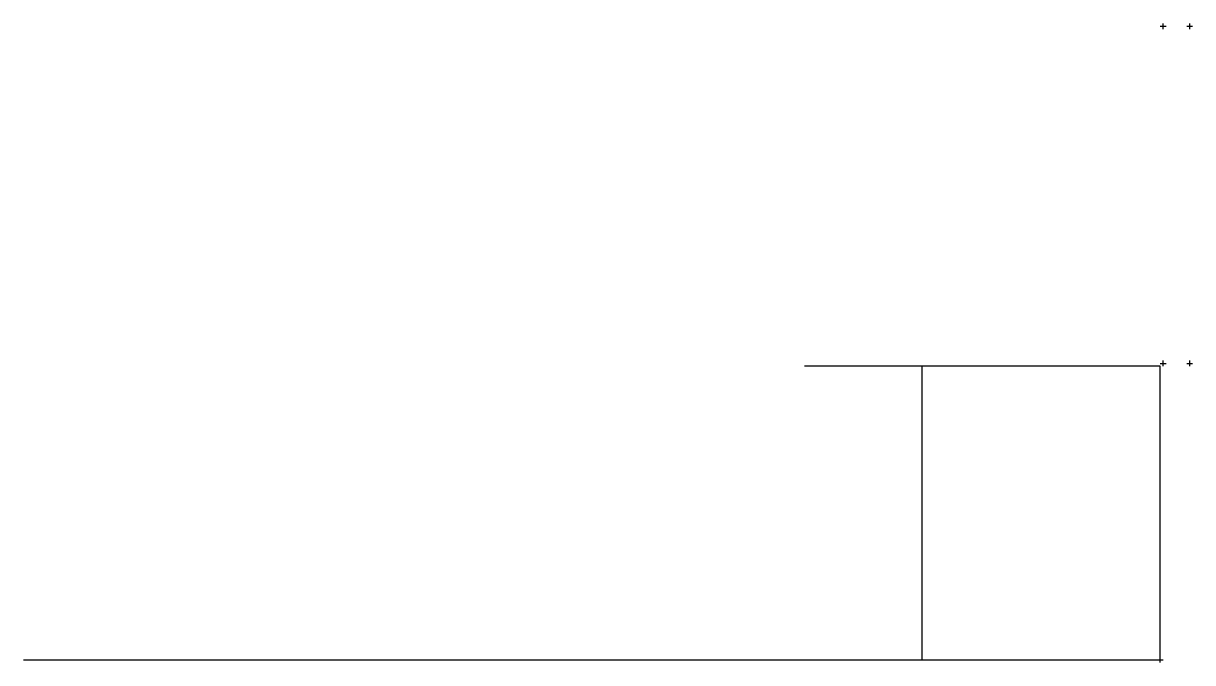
# Model space of a CAD drawing. Header units: millimetres. Extents: x -38.7 to 1.1, y -0.1 to 21.7.
import ezdxf

# ---------------------------------------------------------------- set-up
doc = ezdxf.new("R2010")
doc.units = ezdxf.units.MM
doc.header["$PDMODE"] = 2
doc.header["$PDSIZE"] = 0.1
doc.linetypes.add('Continuous2', pattern=[0])
doc.layers.add('Unnamed Level 1', color=1, linetype='Continuous')

msp = doc.modelspace()

# ---------------------------------------------------------------- linework, layer by layer
at = {"layer": 'Unnamed Level 1', "color": 176, "linetype": 'Continuous2', "lineweight": -3, "true_color": 0x000080}
for p, q in [((-8.121, 10), (-12.121, 10)), ((-8.121, 10), (-8.121, 0)), ((0, 10), (-8.121, 10)), ((0, 0), (0, 10)), ((-38.737, 0), (0, 0))]:
    msp.add_line(p, q, dxfattribs=at)
at = {"layer": 'Unnamed Level 1', "color": 150, "linetype": 'Continuous2', "lineweight": -3, "true_color": 0x0080ff}
for p in [(0.1, 21.59), (1, 21.59), (0.1, 10.1), (1, 10.1), (0, 0), (0, 0), (0, 0), (0, 0)]:
    msp.add_point(p, dxfattribs=at)

doc.saveas('drawing.dxf')
